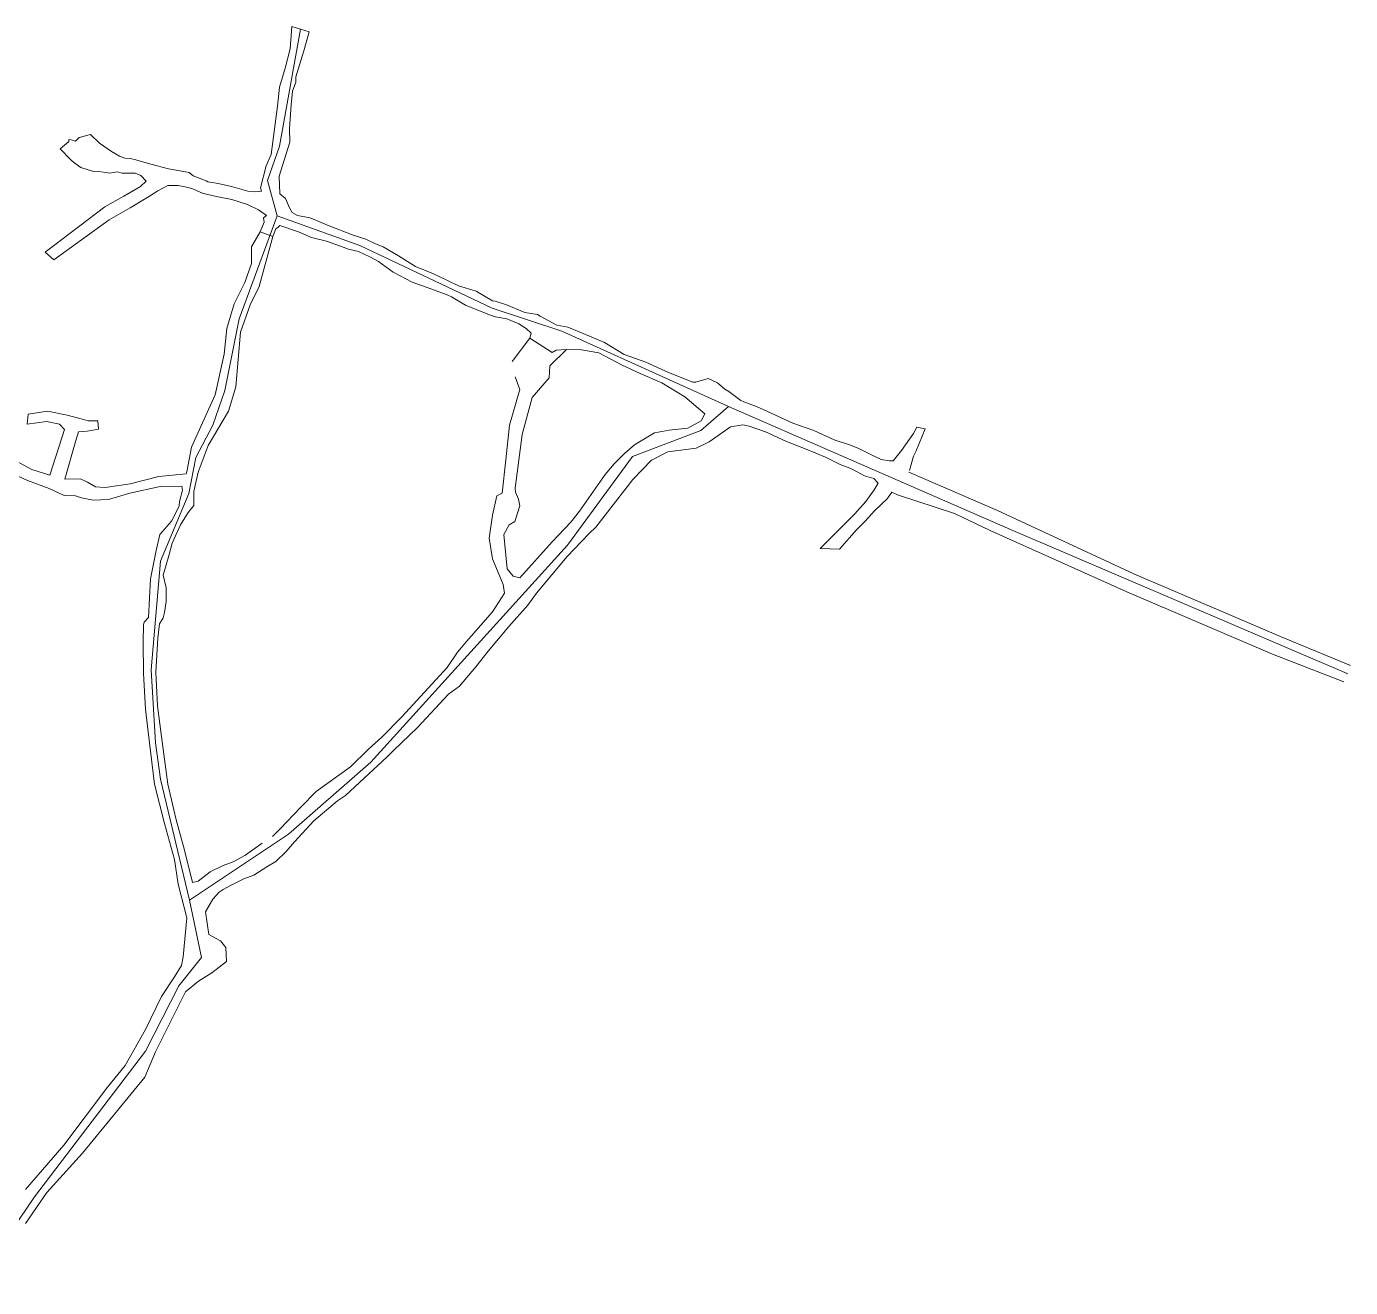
# Model space of a CAD drawing. Header units: millimetres. Extents: x 750402 to 750699, y 4169135 to 4169570.
# Drawn here: x 750518.6 to 750699.4, y 4169397.5 to 4169569.7 of the extents above; entities that cross this region are included whole.
import ezdxf

# ---------------------------------------------------------------- set-up
doc = ezdxf.new("R2010")
doc.units = ezdxf.units.MM
for name, color, linetype, lineweight in [('DESEN', 4, 'Continuous', 30), ('GEOFENCE', 3, 'Continuous', 0), ('INIT_COORD', 5, 'Continuous', 0)]:
    doc.layers.add(name, color=color, linetype=linetype, lineweight=lineweight)

msp = doc.modelspace()

# ---------------------------------------------------------------- linework, layer by layer
at = {"layer": 'DESEN', "lineweight": 0}
for p, q in [((750554.81, 4169569.73, 825.19), (750554.58, 4169566.68, 824.87)), ((750557.18, 4169569.01, 825.06), (750554.81, 4169569.73, 825.19)), ((750556.46, 4169566.4, 824.89), (750557.18, 4169569.01, 825.06)), ((750554.58, 4169566.68, 824.87), (750553.91, 4169564.03, 824.8)), ((750555.36, 4169562.87, 824.88), (750556.46, 4169566.4, 824.89)), ((750553.91, 4169564.03, 824.8), (750553.13, 4169561.44, 824.95)), ((750555.36, 4169562.12, 824.95), (750555.36, 4169562.87, 824.88)), ((750553.13, 4169561.44, 824.95), (750552.86, 4169558.86, 824.9)), ((750554.75, 4169559.04, 824.85), (750554.9, 4169560.88, 824.9)), ((750554.9, 4169560.88, 824.9), (750555.36, 4169562.12, 824.95)), ((750554.49, 4169555.81, 824.68), (750554.75, 4169559.04, 824.85)), ((750552.86, 4169558.86, 824.9), (750551.99, 4169552.27, 824.76)), ((750554.56, 4169553.91, 824.78), (750554.49, 4169555.81, 824.68)), ((750524.39, 4169554.04, 827.58), (750523.2, 4169553.02, 826.93)), ((750524.71, 4169554.23, 826.54), (750524.37, 4169554.28, 827.3)), ((750524.37, 4169554.28, 827.3), (750524.39, 4169554.04, 827.58)), ((750525.3, 4169554.08, 824.96), (750524.71, 4169554.23, 826.54)), ((750525.81, 4169554.57, 824.95), (750525.3, 4169554.08, 824.96)), ((750527.35, 4169555, 824.77), (750525.81, 4169554.57, 824.95)), ((750528.56, 4169553.8, 824.68), (750527.35, 4169555, 824.77)), ((750530.22, 4169552.67, 824.66), (750528.56, 4169553.8, 824.68)), ((750553.1, 4169549.29, 824.82), (750554.56, 4169553.91, 824.78)), ((750523.2, 4169553.02, 826.93), (750524.69, 4169551.46, 825.22)), ((750531.28, 4169552.04, 824.74), (750530.22, 4169552.67, 824.66)), ((750532.01, 4169551.74, 826.19), (750531.28, 4169552.04, 824.74)), ((750532.75, 4169551.7, 824.69), (750532.01, 4169551.74, 826.19)), ((750533.51, 4169551.5, 824.47), (750532.75, 4169551.7, 824.69)), ((750551.99, 4169552.27, 824.76), (750551.32, 4169550.69, 824.72)), ((750524.69, 4169551.46, 825.22), (750525.22, 4169551.08, 825.01)), ((750525.22, 4169551.08, 825.01), (750526.04, 4169550.47, 824.81)), ((750526.04, 4169550.47, 824.81), (750527.04, 4169550.17, 824.76)), ((750527.04, 4169550.17, 824.76), (750527.77, 4169549.95, 824.77)), ((750527.77, 4169549.95, 824.77), (750528.81, 4169549.89, 824.73)), ((750528.81, 4169549.89, 824.73), (750529.96, 4169549.68, 824.69)), ((750529.96, 4169549.68, 824.69), (750530.98, 4169549.9, 824.67)), ((750530.98, 4169549.9, 824.67), (750531.66, 4169549.71, 824.7)), ((750535.56, 4169550.95, 824.47), (750533.51, 4169551.5, 824.47)), ((750538.01, 4169550.27, 824.46), (750535.56, 4169550.95, 824.47)), ((750540.33, 4169549.87, 824.44), (750538.01, 4169550.27, 824.46)), ((750551.32, 4169550.69, 824.72), (750550.56, 4169547.71, 824.27)), ((750531.66, 4169549.71, 824.7), (750533.42, 4169549.72, 824.61)), ((750533.42, 4169549.72, 824.61), (750534.22, 4169549.4, 824.35)), ((750534.92, 4169548.62, 824.51), (750534.18, 4169547.88, 824.48)), ((750534.22, 4169549.4, 824.35), (750534.92, 4169548.62, 824.51)), ((750540.82, 4169549.77, 824.37), (750540.33, 4169549.87, 824.44)), ((750541.34, 4169549.32, 824.27), (750540.82, 4169549.77, 824.37)), ((750543.11, 4169548.67, 824.39), (750541.34, 4169549.32, 824.27)), ((750543.34, 4169548.52, 824.22), (750543.11, 4169548.67, 824.39)), ((750544.75, 4169548.31, 824.31), (750543.34, 4169548.52, 824.22)), ((750546.61, 4169547.86, 824.22), (750544.75, 4169548.31, 824.31)), ((750553.18, 4169546.9, 824.11), (750553.1, 4169549.29, 824.82)), ((750531.89, 4169546.54, 825.42), (750529.3, 4169545.1, 825.76)), ((750534.18, 4169547.88, 824.48), (750531.89, 4169546.54, 825.42)), ((750532.77, 4169544.96, 825.4), (750535.4, 4169546.55, 825.36)), ((750535.4, 4169546.55, 825.36), (750536.54, 4169547.27, 824.64)), ((750536.54, 4169547.27, 824.64), (750537.88, 4169548.01, 824.8)), ((750536.54, 4169547.27, 824.64), (750537.88, 4169548.01, 824.8)), ((750537.88, 4169548.01, 824.8), (750539.3, 4169548.01, 824.43)), ((750539.3, 4169548.01, 824.43), (750540.46, 4169547.77, 824.31)), ((750540.46, 4169547.77, 824.31), (750541, 4169547.66, 824.6)), ((750541, 4169547.66, 824.6), (750541.4, 4169547.5, 824.35)), ((750541.4, 4169547.5, 824.35), (750542.71, 4169546.94, 824.29)), ((750542.71, 4169546.94, 824.29), (750542.79, 4169546.92, 824.39)), ((750542.79, 4169546.92, 824.39), (750544.55, 4169546.53, 824.29)), ((750544.55, 4169546.53, 824.29), (750546.63, 4169546.09, 824.17)), ((750548.84, 4169547.26, 824.16), (750546.61, 4169547.86, 824.22)), ((750548.84, 4169547.26, 824.16), (750546.61, 4169547.86, 824.22)), ((750549.77, 4169547.16, 824.33), (750548.84, 4169547.26, 824.16)), ((750550.69, 4169547.23, 824.12), (750549.77, 4169547.16, 824.33)), ((750550.56, 4169547.71, 824.27), (750550.69, 4169547.23, 824.12)), ((750553.95, 4169546.22, 824.13), (750553.18, 4169546.9, 824.11)), ((750529.3, 4169545.1, 825.76), (750521.16, 4169538.91, 825.97)), ((750529.89, 4169543.32, 825.66), (750532.77, 4169544.96, 825.4)), ((750546.63, 4169546.09, 824.17), (750548.76, 4169545.42, 824.14)), ((750548.76, 4169545.42, 824.14), (750550.29, 4169544.71, 824.31)), ((750550.29, 4169544.71, 824.31), (750551.37, 4169543.91, 823.96)), ((750554.53, 4169544.96, 824.15), (750553.95, 4169546.22, 824.13)), ((750554.89, 4169544.31, 824.06), (750554.53, 4169544.96, 824.15)), ((750522.34, 4169537.88, 825.97), (750529.89, 4169543.32, 825.66)), ((750551.05, 4169543.01, 824.39), (750550.5, 4169541.71, 824.39)), ((750551.37, 4169543.91, 823.96), (750550.95, 4169543.61, 824.32)), ((750550.95, 4169543.61, 824.32), (750551.05, 4169543.01, 824.39)), ((750555.58, 4169543.94, 824.09), (750554.89, 4169544.31, 824.06)), ((750557.34, 4169543.58, 824.22), (750555.58, 4169543.94, 824.09)), ((750559.68, 4169542.61, 824.06), (750557.34, 4169543.58, 824.22)), ((750550.5, 4169541.71, 824.39), (750549.31, 4169539.64, 824.7)), ((750550.36, 4169534.21, 824.67), (750552.22, 4169541.03, 824.56)), ((750550.5, 4169541.71, 824.39), (750552.22, 4169541.03, 824.56)), ((750552.22, 4169541.03, 824.56), (750552.65, 4169542.12, 824.29)), ((750552.65, 4169542.12, 824.29), (750552.98, 4169542.31, 824.27)), ((750552.98, 4169542.31, 824.27), (750553.2, 4169542.55, 824.18)), ((750553.2, 4169542.55, 824.18), (750555.74, 4169541.69, 824.28)), ((750555.74, 4169541.69, 824.28), (750557.5, 4169540.9, 824.32)), ((750557.5, 4169540.9, 824.32), (750559.58, 4169540.43, 823.95)), ((750563.2, 4169541.24, 824.01), (750559.68, 4169542.61, 824.06)), ((750563.95, 4169540.99, 824.15), (750563.2, 4169541.24, 824.01)), ((750564.93, 4169540.7, 824.18), (750563.95, 4169540.99, 824.15)), ((750549.31, 4169539.64, 824.39), (750549.3, 4169537.35, 824.7)), ((750559.58, 4169540.43, 823.95), (750561.84, 4169539.58, 824.06)), ((750561.84, 4169539.58, 824.06), (750562.58, 4169539.3, 824.1)), ((750562.58, 4169539.3, 824.1), (750563.95, 4169538.99, 823.96)), ((750566.26, 4169540.04, 824.09), (750564.93, 4169540.7, 824.18)), ((750567.3, 4169539.62, 824.14), (750566.26, 4169540.04, 824.09)), ((750569.41, 4169538.42, 824.19), (750567.3, 4169539.62, 824.14)), ((750521.16, 4169538.91, 825.97), (750522.34, 4169537.88, 825.97)), ((750549.3, 4169537.35, 824.39), (750548.43, 4169534.79, 824.7)), ((750563.95, 4169538.99, 823.96), (750565.49, 4169538.27, 824.03)), ((750565.49, 4169538.27, 824.03), (750566.64, 4169537.66, 824.14)), ((750566.64, 4169537.66, 824.14), (750568.67, 4169536.16, 824.22)), ((750571.72, 4169536.96, 824.1), (750569.41, 4169538.42, 824.19)), ((750568.67, 4169536.16, 824.22), (750571.24, 4169534.83, 824.2)), ((750574.19, 4169535.95, 824.17), (750571.72, 4169536.96, 824.1)), ((750576.06, 4169535.04, 824.06), (750574.19, 4169535.95, 824.17)), ((750548.43, 4169534.79, 824.39), (750546.95, 4169531.84, 824.7)), ((750549.16, 4169531.73, 824.67), (750550.36, 4169534.21, 824.56)), ((750571.24, 4169534.83, 824.2), (750573.82, 4169533.92, 824.1)), ((750573.82, 4169533.92, 824.1), (750576.02, 4169533.09, 824.02)), ((750577.56, 4169534.31, 824.02), (750576.06, 4169535.04, 824.06)), ((750580.01, 4169533.58, 824.05), (750577.56, 4169534.31, 824.02)), ((750546.95, 4169531.84, 824.39), (750545.96, 4169528.51, 824.7)), ((750576.02, 4169533.09, 824.02), (750576.62, 4169532.81, 824.04)), ((750576.62, 4169532.81, 824.04), (750578.55, 4169531.68, 824.05)), ((750582.24, 4169532.25, 823.74), (750580.01, 4169533.58, 824.05)), ((750582.57, 4169532.21, 823.87), (750582.24, 4169532.25, 823.74)), ((750584.15, 4169531.71, 823.85), (750582.57, 4169532.21, 823.87)), ((750547.83, 4169527.99, 824.67), (750549.16, 4169531.73, 824.56)), ((750578.55, 4169531.68, 824.05), (750581.82, 4169530.36, 823.88)), ((750581.82, 4169530.36, 823.88), (750582.61, 4169530.08, 823.93)), ((750582.61, 4169530.08, 823.93), (750584.17, 4169529.79, 823.95)), ((750586.64, 4169530.68, 823.89), (750584.15, 4169531.71, 823.85)), ((750588.35, 4169530.4, 824.02), (750586.64, 4169530.68, 823.89)), ((750588.74, 4169530.18, 823.96), (750588.35, 4169530.4, 824.02)), ((750591, 4169528.96, 823.79), (750588.74, 4169530.18, 823.96)), ((750545.96, 4169528.51, 824.39), (750545.58, 4169524.97, 824.7)), ((750584.17, 4169529.79, 823.95), (750585.83, 4169529.12, 823.8)), ((750585.83, 4169529.12, 823.8), (750586.84, 4169528.48, 823.91)), ((750586.84, 4169528.48, 823.91), (750587.48, 4169527.84, 823.94)), ((750592.52, 4169528.69, 823.87), (750591, 4169528.96, 823.79)), ((750594.62, 4169527.82, 823.84), (750592.52, 4169528.69, 823.87)), ((750547.19, 4169520.51, 824.67), (750547.83, 4169527.99, 824.56)), ((750587.32, 4169527.17, 823.94), (750584.9, 4169523.98, 824.72)), ((750587.48, 4169527.84, 823.94), (750587.32, 4169527.17, 823.94)), ((750587.32, 4169527.17, 823.94), (750590.35, 4169525.23, 823.91)), ((750597.49, 4169526.57, 823.78), (750594.62, 4169527.82, 823.84)), ((750600.21, 4169524.96, 823.64), (750597.49, 4169526.57, 823.78)), ((750545.58, 4169524.97, 824.39), (750544.36, 4169519.44, 824.7)), ((750590.07, 4169523.38, 824.74), (750592.32, 4169525.63, 823.82)), ((750590.35, 4169525.23, 823.91), (750590.92, 4169525.52, 823.86)), ((750590.92, 4169525.52, 823.86), (750592.32, 4169525.63, 823.82)), ((750592.32, 4169525.63, 823.82), (750594.39, 4169525.59, 823.9)), ((750594.39, 4169525.59, 823.9), (750596.72, 4169525.19, 823.71)), ((750599.82, 4169523.55, 823.72), (750596.72, 4169525.19, 823.71)), ((750603.14, 4169523.89, 823.6), (750600.21, 4169524.96, 823.64)), ((750589.97, 4169521.76, 824.85), (750590.07, 4169523.38, 824.74)), ((750602.39, 4169522.34, 823.7), (750599.82, 4169523.55, 823.72)), ((750606.24, 4169522.46, 823.55), (750603.14, 4169523.89, 823.6)), ((750585.32, 4169521.87, 824.65), (750585.96, 4169520.16, 824.95)), ((750587.64, 4169519.08, 824.96), (750589.97, 4169521.76, 824.85)), ((750605.33, 4169521.09, 823.66), (750602.39, 4169522.34, 823.7)), ((750608.48, 4169519.15, 823.33), (750605.33, 4169521.09, 823.66)), ((750609.56, 4169521.17, 823.49), (750606.24, 4169522.46, 823.55)), ((750609.96, 4169521.18, 823.5), (750609.56, 4169521.17, 823.49)), ((750611.66, 4169521.65, 823.32), (750609.96, 4169521.18, 823.5)), ((750612.92, 4169521.09, 823.27), (750611.66, 4169521.65, 823.32)), ((750613.92, 4169520.21, 823.26), (750612.92, 4169521.09, 823.27)), ((750544.36, 4169519.44, 824.39), (750541.15, 4169512.3, 824.7)), ((750546.17, 4169517.22, 824.67), (750547.19, 4169520.51, 824.56)), ((750585.96, 4169520.16, 824.95), (750584.53, 4169515.28, 824.93)), ((750608.48, 4169519.15, 823.33), (750611.22, 4169516.85, 823.25)), ((750614.5, 4169519.87, 823.3), (750613.92, 4169520.21, 823.26)), ((750616.12, 4169518.65, 823.26), (750614.5, 4169519.87, 823.3)), ((750586.28, 4169514, 825.01), (750587.64, 4169519.08, 824.96)), ((750616.52, 4169518.48, 823.18), (750616.12, 4169518.65, 823.26)), ((750618.36, 4169517.81, 823.29), (750616.52, 4169518.48, 823.18)), ((750620.18, 4169516.96, 823.27), (750618.36, 4169517.81, 823.29)), ((750518.84, 4169516.81, 826.24), (750518.71, 4169515.43, 826.24)), ((750518.71, 4169515.43, 826.24), (750521.34, 4169515.77, 826.24)), ((750521.47, 4169517.19, 826.24), (750518.84, 4169516.81, 826.24)), ((750521.34, 4169515.77, 826.24), (750523.12, 4169515.41, 826.24)), ((750524.15, 4169516.64, 826.24), (750521.47, 4169517.19, 826.24)), ((750526.06, 4169516.14, 826.24), (750524.15, 4169516.64, 826.24)), ((750527.01, 4169515.88, 826.24), (750526.06, 4169516.14, 826.24)), ((750528.32, 4169515.88, 826.24), (750527.01, 4169515.88, 826.24)), ((750528.45, 4169514.75, 826.24), (750528.32, 4169515.88, 826.24)), ((750543.41, 4169512.51, 824.67), (750546.17, 4169517.22, 824.56)), ((750610.73, 4169515.9, 823.26), (750608.9, 4169514.89, 823.05)), ((750611.22, 4169516.85, 823.25), (750610.73, 4169515.9, 823.26)), ((750623.24, 4169515.55, 823.21), (750620.18, 4169516.96, 823.27)), ((750626.1, 4169514.58, 823.16), (750623.24, 4169515.55, 823.21)), ((750626.1, 4169514.58, 823.16), (750623.24, 4169515.55, 823.21)), ((750523.81, 4169514.7, 826.24), (750521.81, 4169508.48, 824.81)), ((750523.12, 4169515.41, 826.24), (750523.81, 4169514.7, 826.24)), ((750525.34, 4169513.21, 826.24), (750525.69, 4169514.37, 826.24)), ((750525.69, 4169514.37, 826.24), (750526.88, 4169514.47, 826.24)), ((750526.88, 4169514.47, 826.24), (750528.45, 4169514.75, 826.24)), ((750584.53, 4169515.28, 824.93), (750584.06, 4169510.56, 825.05)), ((750585.31, 4169506.69, 825.05), (750586.28, 4169514, 825.01)), ((750604.33, 4169514.23, 823.52), (750601.61, 4169512.62, 823.5)), ((750606.33, 4169514.63, 823.42), (750604.33, 4169514.23, 823.52)), ((750608.9, 4169514.89, 823.05), (750606.33, 4169514.63, 823.42)), ((750611.79, 4169513.01, 823.22), (750614.72, 4169515.08, 823.2)), ((750614.72, 4169515.08, 823.2), (750616.4, 4169515.32, 823.17)), ((750616.4, 4169515.32, 823.17), (750617.28, 4169515.17, 823.27)), ((750617.28, 4169515.17, 823.27), (750619.51, 4169514.38, 823.21)), ((750619.51, 4169514.38, 823.21), (750622.37, 4169513.07, 823.24)), ((750628.88, 4169513.3, 823.18), (750626.1, 4169514.58, 823.16)), ((750639.72, 4169514.16, 823.08), (750638.06, 4169511.83, 823.08)), ((750640.15, 4169515.02, 823.31), (750639.72, 4169514.16, 823.08)), ((750640.08, 4169511.78, 822.94), (750641.27, 4169514.79, 823.04)), ((750641.27, 4169514.79, 823.04), (750640.15, 4169515.02, 823.31)), ((750523.82, 4169507.93, 824.83), (750525.34, 4169513.21, 826.24)), ((750541.15, 4169512.3, 824.39), (750540.49, 4169508.91, 824.7)), ((750542.06, 4169508.88, 824.67), (750543.41, 4169512.51, 824.56)), ((750601.61, 4169512.62, 823.5), (750600.25, 4169511.42, 824.21)), ((750606.14, 4169511.64, 822.02), (750610.03, 4169512.15, 823.29)), ((750610.03, 4169512.15, 823.29), (750611.79, 4169513.01, 823.22)), ((750622.37, 4169513.07, 823.24), (750625.06, 4169512, 823.2)), ((750625.06, 4169512, 823.2), (750627.67, 4169510.91, 823.16)), ((750630.94, 4169512.59, 823.2), (750628.88, 4169513.3, 823.18)), ((750632.24, 4169512.09, 823.16), (750630.94, 4169512.59, 823.2)), ((750632.24, 4169512.09, 823.16), (750630.94, 4169512.59, 823.2)), ((750633.33, 4169511.58, 823.11), (750632.24, 4169512.09, 823.16)), ((750519.32, 4169509.23, 824.9), (750517.05, 4169510.46, 824.98)), ((750584.06, 4169510.56, 825.05), (750583.53, 4169506.02, 824.96)), ((750584.06, 4169510.56, 825.05), (750583.53, 4169506.02, 824.96)), ((750600.25, 4169511.42, 824.21), (750598.83, 4169510.01, 823.67)), ((750601.4, 4169507.88, 823.6), (750603.93, 4169510.5, 823.5)), ((750603.93, 4169510.5, 823.5), (750606.14, 4169511.64, 822.02)), ((750627.67, 4169510.91, 823.16), (750629.68, 4169509.9, 823.18)), ((750634.44, 4169511.01, 823.09), (750633.33, 4169511.58, 823.11)), ((750635.28, 4169510.62, 823.02), (750634.44, 4169511.01, 823.09)), ((750636.44, 4169510.44, 822.99), (750635.28, 4169510.62, 823.02)), ((750636.91, 4169510.4, 823.01), (750636.44, 4169510.44, 822.99)), ((750638.06, 4169511.83, 823.08), (750636.91, 4169510.4, 823.01)), ((750639.17, 4169509.09, 822.92), (750639.71, 4169511.06, 823)), ((750639.71, 4169511.06, 823), (750640.08, 4169511.78, 822.94)), ((750516.17, 4169508.92, 825.06), (750518.74, 4169507.74, 824.94)), ((750521.81, 4169508.48, 824.81), (750519.32, 4169509.23, 824.9)), ((750521.81, 4169508.48, 824.81), (750519.32, 4169509.23, 824.9)), ((750536.66, 4169508.27, 824.67), (750540.38, 4169508.64, 824.65)), ((750536.66, 4169508.27, 824.67), (750540.38, 4169508.64, 824.65)), ((750540.49, 4169508.91, 824.7), (750540.38, 4169508.64, 824.65)), ((750541.46, 4169506.23, 824.77), (750542.06, 4169508.88, 824.67)), ((750597.6, 4169508.57, 823.74), (750594.1, 4169503.57, 823.53)), ((750598.83, 4169510.01, 823.67), (750597.6, 4169508.57, 823.74)), ((750629.68, 4169509.9, 823.18), (750631.12, 4169509.39, 823.13)), ((750631.12, 4169509.39, 823.13), (750631.99, 4169508.91, 823.25)), ((750631.99, 4169508.91, 823.25), (750633.02, 4169508.38, 823.24)), ((750633.02, 4169508.38, 823.24), (750634.28, 4169508.02, 823.13)), ((750651.17, 4169503.64, 822.85), (750639.04, 4169508.86, 823.25)), ((750518.74, 4169507.74, 824.94), (750521.68, 4169506.63, 824.78)), ((750521.68, 4169506.63, 824.78), (750523.75, 4169505.68, 824.74)), ((750525.98, 4169507.95, 824.71), (750523.82, 4169507.93, 824.83)), ((750526.93, 4169507.5, 824.66), (750525.98, 4169507.95, 824.71)), ((750528.02, 4169506.86, 824.66), (750526.93, 4169507.5, 824.66)), ((750529.34, 4169506.76, 824.56), (750528.02, 4169506.86, 824.66)), ((750532.74, 4169507.27, 824.55), (750529.34, 4169506.76, 824.56)), ((750532.7, 4169506.02, 824.62), (750536.86, 4169506.9, 824.79)), ((750532.7, 4169506.02, 824.62), (750536.86, 4169506.9, 824.79)), ((750536.66, 4169508.27, 824.67), (750532.74, 4169507.27, 824.55)), ((750536.86, 4169506.9, 824.79), (750539.79, 4169506.96, 824.65)), ((750539.79, 4169506.96, 824.65), (750539.91, 4169506.42, 824.8)), ((750585.38, 4169506.12, 825.05), (750585.31, 4169506.69, 825.05)), ((750600.27, 4169506.46, 823.77), (750601.4, 4169507.88, 823.6)), ((750634.28, 4169508.02, 823.13), (750634.87, 4169507.39, 822.98)), ((750634.87, 4169507.39, 822.98), (750634.33, 4169506.46, 823.05)), ((750523.75, 4169505.68, 824.74), (750525.28, 4169505.66, 824.92)), ((750525.28, 4169505.66, 824.92), (750526.1, 4169505.38, 824.8)), ((750526.1, 4169505.38, 824.8), (750527.69, 4169505.03, 824.73)), ((750527.69, 4169505.03, 824.73), (750529.8, 4169505.14, 824.76)), ((750529.8, 4169505.14, 824.76), (750532.7, 4169506.02, 824.62)), ((750539.51, 4169504.86, 824.86), (750539.44, 4169504.22, 824.76)), ((750539.91, 4169506.42, 824.8), (750539.51, 4169504.86, 824.86)), ((750539.91, 4169506.42, 824.8), (750539.51, 4169504.86, 824.86)), ((750541.43, 4169504.33, 824.78), (750541.46, 4169506.23, 824.77)), ((750582.81, 4169505.62, 824.96), (750582.23, 4169503.01, 824.53)), ((750583.53, 4169506.02, 824.96), (750582.81, 4169505.62, 824.96)), ((750585.77, 4169505.2, 825.05), (750585.38, 4169506.12, 825.05)), ((750585.97, 4169504.26, 825.05), (750585.77, 4169505.2, 825.05)), ((750596.34, 4169501.36, 823.75), (750600.27, 4169506.46, 823.77)), ((750633.2, 4169504.86, 823.13), (750631.68, 4169503.18, 823.09)), ((750634.33, 4169506.46, 823.05), (750633.2, 4169504.86, 823.13)), ((750634.42, 4169503.63, 823.03), (750636.11, 4169505.21, 823.13)), ((750636.11, 4169505.21, 823.13), (750636.76, 4169506.12, 823.07)), ((750636.76, 4169506.12, 823.07), (750637.51, 4169505.79, 823.65)), ((750645.31, 4169503.24, 823.65), (750637.51, 4169505.79, 823.65)), ((750539.44, 4169504.22, 824.76), (750538.38, 4169502.2, 825.14)), ((750539.61, 4169501.68, 825.05), (750540.68, 4169503.38, 825.09)), ((750539.61, 4169501.68, 825.05), (750540.68, 4169503.38, 825.09)), ((750540.68, 4169503.38, 825.09), (750541.43, 4169504.33, 824.78)), ((750582.23, 4169503.01, 824.53), (750581.78, 4169499.86, 825.13)), ((750585.29, 4169502.12, 825.05), (750585.97, 4169504.26, 825.05)), ((750594.1, 4169503.57, 823.53), (750592.92, 4169502.06, 823.89)), ((750631.68, 4169503.18, 823.09), (750630.67, 4169502.18, 823.22)), ((750633.09, 4169502.18, 823.12), (750634.42, 4169503.63, 823.03)), ((750650.18, 4169500.92, 822.85), (750645.31, 4169503.24, 823.65)), ((750669.77, 4169495, 822.74), (750651.17, 4169503.64, 822.85)), ((750538.38, 4169502.2, 825.14), (750536.8, 4169500.38, 825.25)), ((750538.49, 4169499.16, 824.99), (750539.61, 4169501.68, 825.05)), ((750583.78, 4169500.36, 824.72), (750584.5, 4169501.67, 824.63)), ((750584.5, 4169501.67, 824.63), (750585.29, 4169502.12, 825.05)), ((750584.5, 4169501.67, 824.63), (750585.29, 4169502.12, 825.05)), ((750592.92, 4169502.06, 823.89), (750590.37, 4169499.34, 823.94)), ((750595.4, 4169500.5, 823.75), (750596.34, 4169501.36, 823.75)), ((750630.67, 4169502.18, 823.22), (750626.95, 4169498.43, 823.51)), ((750631.9, 4169500.99, 823.14), (750633.09, 4169502.18, 823.12)), ((750536.8, 4169500.38, 825.25), (750536.32, 4169498.17, 824.99)), ((750581.78, 4169499.86, 825.13), (750582.21, 4169497.04, 824.85)), ((750584.22, 4169495.68, 825.08), (750583.78, 4169500.36, 825.05)), ((750590.37, 4169499.34, 823.94), (750585.97, 4169494.43, 824.22)), ((750592.4, 4169497.34, 823.8), (750595.4, 4169500.5, 823.75)), ((750629.58, 4169498.36, 823.58), (750631.9, 4169500.99, 823.14)), ((750650.18, 4169500.92, 822.85), (750668.81, 4169492.54, 822.62)), ((750536.32, 4169498.17, 824.99), (750535.54, 4169494.32, 825.37)), ((750537.24, 4169494.81, 825.22), (750538.08, 4169497.65, 825.09)), ((750538.08, 4169497.65, 825.09), (750538.49, 4169499.16, 824.99)), ((750626.95, 4169498.43, 823.51), (750629.58, 4169498.36, 823.58)), ((750582.2, 4169497.03, 825), (750583.67, 4169493.53, 824.38)), ((750585.05, 4169494.69, 824.42), (750584.22, 4169495.68, 825.08)), ((750588.24, 4169492.33, 824.18), (750592.4, 4169497.34, 823.8)), ((750535.54, 4169494.32, 825.37), (750535.24, 4169489.04, 825.64)), ((750537.68, 4169493.08, 825.34), (750537.24, 4169494.81, 825.22)), ((750585.97, 4169494.43, 824.22), (750585.05, 4169494.69, 824.42)), ((750689.88, 4169486.37, 822.3), (750669.77, 4169495, 822.74)), ((750537.65, 4169491.21, 825.56), (750537.68, 4169493.08, 825.34)), ((750583.88, 4169492.37, 824.34), (750582.2, 4169489.82, 824.32)), ((750583.67, 4169493.53, 824.38), (750583.88, 4169492.37, 824.34)), ((750587.04, 4169490.7, 824.43), (750588.24, 4169492.33, 824.18)), ((750668.81, 4169492.54, 822.62), (750688.7, 4169484.01, 822.28)), ((750537.46, 4169489.7, 825.59), (750537.65, 4169491.21, 825.56)), ((750584.46, 4169487.81, 824.4), (750587.04, 4169490.7, 824.43)), ((750535.24, 4169489.04, 825.64), (750534.69, 4169488.38, 825.82)), ((750536.77, 4169488.16, 825.61), (750537.24, 4169488.99, 825.83)), ((750537.24, 4169488.99, 825.83), (750537.46, 4169489.7, 825.59)), ((750582.2, 4169489.82, 824.32), (750578.66, 4169485.75, 824.53)), ((750534.58, 4169488.03, 825.81), (750534.54, 4169485.72, 825.75)), ((750534.58, 4169488.03, 825.81), (750534.54, 4169485.72, 825.75)), ((750534.69, 4169488.38, 825.82), (750534.58, 4169488.03, 825.81)), ((750536.55, 4169486.21, 825.84), (750536.77, 4169488.16, 825.61)), ((750581.65, 4169484.43, 824.6), (750584.46, 4169487.81, 824.4)), ((750581.65, 4169484.43, 824.6), (750584.46, 4169487.81, 824.4)), ((750534.54, 4169485.72, 825.75), (750534.56, 4169481.4, 825.91)), ((750536.25, 4169481.56, 825.91), (750536.55, 4169486.21, 825.84)), ((750578.66, 4169485.75, 824.53), (750577.45, 4169484.29, 824.67)), ((750699.36, 4169482.49, 822.16), (750689.88, 4169486.37, 822.3)), ((750577.45, 4169484.29, 824.67), (750576.03, 4169482.18, 824.68)), ((750579.96, 4169482.31, 824.75), (750581.65, 4169484.43, 824.6)), ((750688.7, 4169484.01, 822.28), (750698.43, 4169480.26, 822.25)), ((750534.56, 4169481.4, 825.91), (750534.86, 4169476.51, 825.89)), ((750536.47, 4169476.98, 825.81), (750536.25, 4169481.56, 825.91)), ((750576.03, 4169482.18, 824.68), (750569.86, 4169475.48, 824.95)), ((750577.72, 4169479.65, 824.86), (750579.96, 4169482.31, 824.75)), ((750576.21, 4169478.54, 824.98), (750577.72, 4169479.65, 824.86)), ((750571.99, 4169474.03, 825.04), (750576.21, 4169478.54, 824.98)), ((750534.86, 4169476.51, 825.89), (750535.21, 4169473.4, 826.08)), ((750537, 4169473.12, 826.14), (750536.47, 4169476.98, 825.81)), ((750569.86, 4169475.48, 824.95), (750567.11, 4169472.69, 825.41)), ((750568.69, 4169470.89, 825.47), (750571.99, 4169474.03, 825.04)), ((750535.21, 4169473.4, 826.08), (750536.1, 4169466.25, 826.43)), ((750537.88, 4169466.28, 826.28), (750537, 4169473.12, 826.14)), ((750567.11, 4169472.69, 825.41), (750565.3, 4169471.04, 825.41)), ((750565.3, 4169471.04, 825.41), (750562.83, 4169468.66, 825.55)), ((750567.83, 4169470, 825.41), (750568.69, 4169470.89, 825.47)), ((750562.83, 4169468.66, 825.55), (750558.16, 4169465.28, 826.04)), ((750564.7, 4169467.08, 825.62), (750567.83, 4169470, 825.41)), ((750562.16, 4169464.73, 825.71), (750564.7, 4169467.08, 825.62)), ((750536.1, 4169466.25, 826.43), (750537.46, 4169460.92, 826.41)), ((750539.04, 4169461.42, 826.48), (750537.88, 4169466.28, 826.28)), ((750558.16, 4169465.28, 826.04), (750556.03, 4169463.1, 826.72)), ((750557.83, 4169461.25, 826.19), (750561.06, 4169464.01, 825.77)), ((750561.06, 4169464.01, 825.77), (750562.16, 4169464.73, 825.71)), ((750540.15, 4169457.43, 826.64), (750539.04, 4169461.42, 826.48)), ((750556.03, 4169463.1, 826.72), (750553.25, 4169460.17, 826.32)), ((750537.46, 4169460.92, 826.41), (750538.79, 4169455.97, 826.56)), ((750553.25, 4169460.17, 826.32), (750552.19, 4169459.13, 826.49)), ((750555.17, 4169458.38, 826.23), (750557.83, 4169461.25, 826.19)), ((750550.76, 4169458.22, 826.4), (750549.52, 4169457.3, 826.65)), ((750554.07, 4169457.1, 826.43), (750555.17, 4169458.38, 826.23)), ((750538.79, 4169455.97, 826.56), (750539.3, 4169452.63, 826.7)), ((750541.28, 4169452.86, 826.9), (750540.15, 4169457.43, 826.64)), ((750548.39, 4169456.52, 826.73), (750546.83, 4169455.66, 826.65)), ((750549.52, 4169457.3, 826.65), (750548.39, 4169456.52, 826.73)), ((750552.64, 4169455.7, 826.53), (750554.07, 4169457.1, 826.43)), ((750543.7, 4169454.28, 827.09), (750542.05, 4169453.01, 827.18)), ((750545.47, 4169455.17, 827), (750543.7, 4169454.28, 827.09)), ((750546.83, 4169455.66, 826.65), (750545.47, 4169455.17, 827)), ((750549.63, 4169453.86, 826.86), (750551.4, 4169455, 826.88)), ((750551.4, 4169455, 826.88), (750552.64, 4169455.7, 826.53)), ((750539.3, 4169452.63, 826.7), (750540.5, 4169448.04, 826.86)), ((750542.05, 4169453.01, 827.18), (750541.28, 4169452.86, 826.9)), ((750545.45, 4169451.91, 826.96), (750546.56, 4169452.47, 827.03)), ((750546.56, 4169452.47, 827.03), (750548.27, 4169453.33, 827.01)), ((750548.27, 4169453.33, 827.01), (750549.63, 4169453.86, 826.86)), ((750543.06, 4169448.85, 826.93), (750544.02, 4169450.58, 826.97)), ((750544.02, 4169450.58, 826.97), (750544.89, 4169451.51, 827.17)), ((750544.89, 4169451.51, 827.17), (750545.45, 4169451.91, 826.96)), ((750543.5, 4169445.76, 827.06), (750543.06, 4169448.85, 826.93)), ((750540.5, 4169448.04, 826.86), (750540, 4169442.71, 827.47)), ((750545.11, 4169444.88, 826.33), (750543.5, 4169445.76, 827.06)), ((750545.83, 4169443.99, 826.28), (750545.11, 4169444.88, 826.33)), ((750545.89, 4169442.04, 826.32), (750545.83, 4169443.99, 826.28)), ((750539.75, 4169441.53, 827.22), (750538.81, 4169439.95, 827.54)), ((750540, 4169442.71, 827.47), (750539.75, 4169441.53, 827.22)), ((750543.89, 4169440.52, 827.35), (750545.89, 4169442.04, 826.32)), ((750538.81, 4169439.95, 827.54), (750537.04, 4169437.28, 827.55)), ((750542.09, 4169439.37, 827.69), (750543.89, 4169440.52, 827.35)), ((750536.22, 4169429.73, 827.34), (750540.31, 4169437.91, 827.65)), ((750540.31, 4169437.91, 827.65), (750542.09, 4169439.37, 827.69)), ((750537.04, 4169437.28, 827.55), (750534.86, 4169432.78, 827.51)), ((750534.86, 4169432.78, 827.51), (750532.06, 4169427.87, 827.61)), ((750534.77, 4169426.27, 827.4), (750536.22, 4169429.73, 827.34)), ((750532.06, 4169427.87, 827.61), (750529.66, 4169424.88, 827.69)), ((750526.27, 4169415.89, 827.78), (750534.77, 4169426.27, 827.4)), ((750529.66, 4169424.88, 827.69), (750523.68, 4169416.96, 827.9)), ((750523.68, 4169416.96, 827.9), (750518.49, 4169410.91, 828.09)), ((750521.37, 4169410.5, 828.09), (750526.27, 4169415.89, 827.78)), ((750518.45, 4169406.27, 828.46), (750521.37, 4169410.5, 828.09))]:
    msp.add_line(p, q, dxfattribs=at)
at = {"layer": 'GEOFENCE'}
for p, q in [((750553.16, 4169553.37, 824.7), (750556, 4169569.37, 825.12)), ((750551.49, 4169548.69, 824.12), (750553.16, 4169553.37, 824.7)), ((750552.81, 4169543.87, 824.1), (750551.49, 4169548.69, 824.12)), ((750552.81, 4169543.87, 824.1), (750547.66, 4169529.81, 824.91)), ((750564.1, 4169539.81, 824.27), (750552.81, 4169543.87, 824.1)), ((750582.18, 4169531.26, 823.82), (750564.1, 4169539.81, 824.27)), ((750591.67, 4169528.13, 824.03), (750582.18, 4169531.26, 823.82)), ((750547.66, 4169529.81, 824.91), (750545.66, 4169520.02, 824.48)), ((750614.44, 4169517.83, 823.25), (750591.67, 4169528.13, 824.03)), ((750545.66, 4169520.02, 824.48), (750544.04, 4169515.29, 824.65)), ((750614.44, 4169517.83, 823.25), (750610.66, 4169514.55, 823.19)), ((750652.94, 4169501.05, 823.15), (750614.44, 4169517.83, 823.25)), ((750544.04, 4169515.29, 824.65), (750541.7, 4169510.87, 824.65)), ((750610.66, 4169514.55, 823.19), (750601.32, 4169511.01, 823.55)), ((750541.7, 4169510.87, 824.65), (750540.76, 4169505.96, 824.74)), ((750601.32, 4169511.01, 823.55), (750592.44, 4169498.92, 823.78)), ((750540.76, 4169505.96, 824.74), (750536.89, 4169496.74, 825.03)), ((750698.9, 4169481.38, 822.21), (750652.94, 4169501.05, 823.15)), ((750592.44, 4169498.92, 823.78), (750565.63, 4169469.29, 825.59)), ((750536.89, 4169496.74, 825.03), (750535.61, 4169481.87, 826.49)), ((750535.61, 4169481.87, 826.49), (750536.2, 4169471.9, 826.08)), ((750536.2, 4169471.9, 826.08), (750536.9, 4169466.95, 826.32)), ((750565.63, 4169469.29, 825.59), (750554.35, 4169459.43, 826.21)), ((750536.9, 4169466.95, 826.32), (750540.85, 4169450.43, 826.88)), ((750554.35, 4169459.43, 826.21), (750540.85, 4169450.43, 826.88)), ((750540.85, 4169450.43, 826.88), (750542.5, 4169442.61, 827.26)), ((750542.5, 4169442.61, 827.26), (750539.39, 4169438.72, 827.61)), ((750539.39, 4169438.72, 827.61), (750534.83, 4169429.82, 827.53)), ((750534.83, 4169429.82, 827.53), (750519.68, 4169409.93, 828.06)), ((750519.68, 4169409.93, 828.06), (750511.27, 4169397.54, 828.93))]:
    msp.add_line(p, q, dxfattribs=at)
at = {"layer": 'INIT_COORD'}
msp.add_point((750698.9, 4169481.38, 822.21), dxfattribs=at)

doc.saveas('drawing.dxf')
